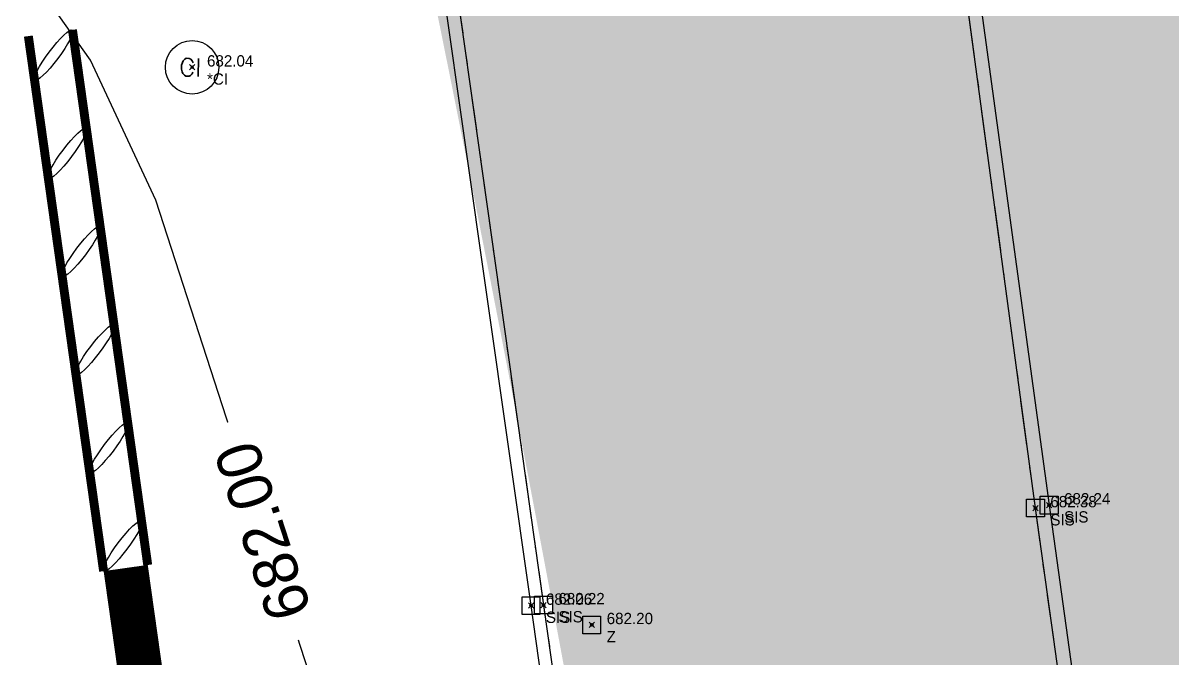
# Model space of a CAD drawing. Extents: x 350769 to 354978, y 6304672 to 6307963.
# Drawn here: x 352773.49 to 352786.37, y 6305606.7 to 6305613.83 of the extents above; entities that cross this region are included whole.
import ezdxf

# ---------------------------------------------------------------- set-up
doc = ezdxf.new("R2010")
doc.units = 0
doc.header["$PDMODE"] = 35
doc.header["$PDSIZE"] = 0.03
for name, pattern in [('1-1', [2, 1, -1]), ('CONTINUA', [0]), ('CONTINUOS', [0]), ('JPG_DASHDOT', [1, 0.5, -0.25, 0, -0.25])]:
    doc.linetypes.add(name, pattern=pattern)
doc.layers.get('0').update_dxf_attribs({"linetype": 'CONTINUOUS'})
for name, color, linetype in [('03_S2_Pav ext_Borde vereda', 7, 'CONTINUOUS'), ('1-PAVIMENTO', 161, 'CONTINUOUS'), ('1-SOLERA', 212, 'CONTINUOUS'), ('C-TINN', 5, 'CONTINUOUS'), ('C-TOPO-MINR', 8, 'CONTINUOUS'), ('ET1_ 8-DEM EXT CICLOVIA SEPARADOR', 181, 'CONTINUOUS'), ('ET1_ 8-DEM EXT DEMARCACION CICLOVIA', 181, 'CONTINUOUS'), ('TOP-URB-SOLERAS', 2, 'JPG_DASHDOT'), ('V-NODE DIC 2005', 4, 'CONTINUOUS'), ('V-NODE-TEXT DIC 2005', 2, 'CONTINUOUS'), ('Z-CI', 253, 'CONTINUOUS')]:
    doc.layers.add(name, color=color, linetype=linetype)
doc.layers.add('0_ASD_TOPOGRAFIA_ELEMENTOS', color=7, linetype='CONTINUOS', lineweight=5, true_color=0xbdbdbd)
doc.styles.add('ROMANS', font='romans.shx', dxfattribs={"width": 0.65})

# ---------------------------------------------------------------- blocks, each defined once
blk = doc.blocks.new('CI')
at = {"layer": 'Z-CI'}
blk.add_circle((0, 0), 1.2, dxfattribs=at)
at = {"layer": 'Z-CI', "style": 'ROMANS'}
blk.add_text('CI', height=0.8, rotation=360, dxfattribs=at).set_placement((-0.579, -0.402))
blk = doc.blocks.new('SEPA')
at = {"linetype": 'ByBlock'}
blk.add_ellipse((0, 0), major_axis=(-0.25, 0.25), ratio=0.169706, start_param=-1.570796, end_param=4.712389, dxfattribs=at)
blk = doc.blocks.new('*U1327')
at = {"color": 0, "linetype": 'ByBlock', "lineweight": -2, "transparency": 16777216}
blk.add_point((0, 0), dxfattribs=at)
blk = doc.blocks.new('*U2130', base_point=(352779.241, 6305607.234))
at = {"layer": 'V-NODE-TEXT DIC 2005', "linetype": 'ByBlock', "char_height": 0.127}
for s, insert, attachment_point in [('682.06', (352779.408, 6305607.305), 4), ('SIS', (352779.408, 6305607.166), 1)]:
    blk.add_mtext(s, dxfattribs=dict(at, insert=insert, attachment_point=attachment_point))
blk = doc.blocks.new('*U2131', base_point=(352779.241, 6305607.234))
at = {"layer": 'V-NODE-TEXT DIC 2005', "color": 2, "lineweight": -2}
blk.add_blockref('*U2130', (352779.241, 6305607.234), dxfattribs=at)
blk = doc.blocks.new('*U2126', base_point=(352784.899, 6305608.329))
at = {"layer": 'V-NODE-TEXT DIC 2005', "linetype": 'ByBlock', "char_height": 0.127}
for s, insert, attachment_point in [('682.38', (352785.066, 6305608.4), 4), ('SIS', (352785.066, 6305608.261), 1)]:
    blk.add_mtext(s, dxfattribs=dict(at, insert=insert, attachment_point=attachment_point))
blk = doc.blocks.new('*U2127', base_point=(352784.899, 6305608.329))
at = {"layer": 'V-NODE-TEXT DIC 2005', "color": 2, "lineweight": -2}
blk.add_blockref('*U2126', (352784.899, 6305608.329), dxfattribs=at)
blk = doc.blocks.new('*U2124', base_point=(352785.053, 6305608.361))
at = {"layer": 'V-NODE-TEXT DIC 2005', "linetype": 'ByBlock', "char_height": 0.127}
for s, insert, attachment_point in [('682.24', (352785.22, 6305608.432), 4), ('SIS', (352785.22, 6305608.293), 1)]:
    blk.add_mtext(s, dxfattribs=dict(at, insert=insert, attachment_point=attachment_point))
blk = doc.blocks.new('*U2125', base_point=(352785.053, 6305608.361))
at = {"layer": 'V-NODE-TEXT DIC 2005', "color": 2, "lineweight": -2}
blk.add_blockref('*U2124', (352785.053, 6305608.361), dxfattribs=at)
blk = doc.blocks.new('*U2092', base_point=(352779.381, 6305607.24))
at = {"layer": 'V-NODE-TEXT DIC 2005', "linetype": 'ByBlock', "char_height": 0.127}
for s, insert, attachment_point in [('682.22', (352779.548, 6305607.311), 4), ('SIS', (352779.548, 6305607.172), 1)]:
    blk.add_mtext(s, dxfattribs=dict(at, insert=insert, attachment_point=attachment_point))
blk = doc.blocks.new('*U2093', base_point=(352779.381, 6305607.24))
at = {"layer": 'V-NODE-TEXT DIC 2005', "color": 2, "lineweight": -2}
blk.add_blockref('*U2092', (352779.381, 6305607.24), dxfattribs=at)
blk = doc.blocks.new('*U1816', base_point=(352779.923, 6305607.017))
at = {"layer": 'V-NODE-TEXT DIC 2005', "linetype": 'ByBlock', "char_height": 0.127}
for s, insert, attachment_point in [('682.20', (352780.09, 6305607.088), 4), ('Z', (352780.09, 6305606.949), 1)]:
    blk.add_mtext(s, dxfattribs=dict(at, insert=insert, attachment_point=attachment_point))
blk = doc.blocks.new('*U1817', base_point=(352779.923, 6305607.017))
at = {"layer": 'V-NODE-TEXT DIC 2005', "color": 2, "lineweight": -2}
blk.add_blockref('*U1816', (352779.923, 6305607.017), dxfattribs=at)
blk = doc.blocks.new('*U1580', base_point=(352775.44, 6305613.273))
at = {"layer": 'V-NODE-TEXT DIC 2005', "linetype": 'ByBlock', "char_height": 0.127}
for s, insert, attachment_point in [('682.04', (352775.607, 6305613.344), 4), ('*CI', (352775.607, 6305613.205), 1)]:
    blk.add_mtext(s, dxfattribs=dict(at, insert=insert, attachment_point=attachment_point))
blk = doc.blocks.new('*U1581', base_point=(352775.44, 6305613.273))
at = {"layer": 'V-NODE-TEXT DIC 2005', "color": 2, "lineweight": -2}
blk.add_blockref('*U1580', (352775.44, 6305613.273), dxfattribs=at)
blk = doc.blocks.new('TOPOGRAFIA')
at = {"layer": '1-PAVIMENTO', "color": 9, "true_color": 0xbdbdbd, "flags": 128}
blk.add_lwpolyline([(390777.464, 6302619.389, -0.804645), (390783.406, 6302620.032), (390784.996, 6302608.417), (390787.149, 6302592.868), (390789.119, 6302578.613, -0.787814), (390783.235, 6302578.404), (390781.247, 6302592.595), (390779.185, 6302607.29), (390777.464, 6302619.389)], format="xyb", dxfattribs=at)
at = {"layer": '1-SOLERA', "color": 9, "true_color": 0xbdbdbd, "flags": 128}
blk.add_lwpolyline([(390783.354, 6302578.451, 0.787747), (390788.976, 6302578.602), (390787, 6302592.916), (390784.843, 6302608.385), (390783.275, 6302620.009, 0.814975), (390777.616, 6302619.394), (390779.325, 6302607.297), (390781.396, 6302592.607), (390783.354, 6302578.451)], format="xyb", dxfattribs=at)
at = {"layer": 'C-TINN', "color": 9, "linetype": 'Continuous', "lineweight": -3, "true_color": 0xbdbdbd}
for points, elevation in [([(390784.743, 6302608.285), (390784.743, 6302608.485), (390784.943, 6302608.485), (390784.943, 6302608.285), (390784.743, 6302608.285)], 682.38), ([(390784.896, 6302608.317), (390784.896, 6302608.517), (390785.096, 6302608.517), (390785.096, 6302608.317), (390784.896, 6302608.317)], 682.24), ([(390779.085, 6302607.19), (390779.085, 6302607.39), (390779.285, 6302607.39), (390779.285, 6302607.19), (390779.085, 6302607.19)], 682.06), ([(390779.225, 6302607.197), (390779.225, 6302607.397), (390779.425, 6302607.397), (390779.425, 6302607.197), (390779.225, 6302607.197)], 682.22), ([(390779.766, 6302606.973), (390779.766, 6302607.173), (390779.966, 6302607.173), (390779.966, 6302606.973), (390779.766, 6302606.973)], 682.2)]:
    blk.add_lwpolyline(points, dxfattribs=dict(at, elevation=elevation))
for p in [(390784.843, 6302608.385, 682.38), (390784.996, 6302608.417, 682.24), (390779.185, 6302607.29, 682.06), (390779.325, 6302607.297, 682.22), (390779.866, 6302607.073, 682.2)]:
    blk.add_point(p, dxfattribs=at)
at = {"layer": 'C-TOPO-MINR', "color": 9, "linetype": 'Continuous', "lineweight": -3, "true_color": 0xbdbdbd, "elevation": 682}
blk.add_lwpolyline([(390777.088, 6302605.319), (390774.976, 6302611.839), (390774.246, 6302613.411), (390773.762, 6302614.093), (390770.11, 6302620.74), (390770.499, 6302622.851), (390769.409, 6302626.077), (390769.975, 6302621.836), (390769.938, 6302621.267), (390769.931, 6302621.21), (390769.923, 6302621.171), (390770.11, 6302620.74), (390768.708, 6302617.885), (390767.117, 6302616.707), (390766.727, 6302616.417), (390765.059, 6302615.766), (390764.211, 6302615.48), (390763.167, 6302617.876), (390762.613, 6302620.168), (390761.99, 6302622.743)], dxfattribs=at)
at = {"layer": 'V-NODE DIC 2005', "color": 9, "lineweight": -2, "true_color": 0xbdbdbd, "rotation": 359.9963883938062}
for p in [(390775.384, 6302613.33), (390784.843, 6302608.385), (390784.997, 6302608.417), (390779.185, 6302607.291), (390779.325, 6302607.297), (390779.867, 6302607.074)]:
    blk.add_blockref('*U1327', p, dxfattribs=at)
at = {"layer": 'V-NODE-TEXT DIC 2005', "color": 9, "lineweight": -2, "true_color": 0xbdbdbd, "rotation": 359.9963883938062}
for name, p in [('*U1581', (390775.384, 6302613.33)), ('*U2127', (390784.843, 6302608.385)), ('*U2125', (390784.997, 6302608.417)), ('*U2131', (390779.185, 6302607.291)), ('*U2093', (390779.325, 6302607.297)), ('*U1817', (390779.867, 6302607.074))]:
    blk.add_blockref(name, p, dxfattribs=at)
at = {"layer": 'Z-CI', "color": 9, "true_color": 0xbdbdbd, "xscale": 0.25, "yscale": 0.25, "zscale": 0.25, "rotation": 359.0901018221344}
blk.add_blockref('CI', (390775.384, 6302613.33), dxfattribs=at)
at = {"layer": 'C-TOPO-MINR', "color": 9, "linetype": 'Continuous', "lineweight": -3, "true_color": 0xbdbdbd, "insert": (390776.179, 6302608.125, 682), "char_height": 0.5, "width": 2.50095, "attachment_point": 5, "rotation": 107.9448, "bg_fill": 3, "box_fill_scale": 1.0635, "bg_fill_color": 256, "bg_fill_true_color": 13158600, "bg_fill_transparency": 0}
blk.add_mtext('682.00', dxfattribs=at)

msp = doc.modelspace()

# ---------------------------------------------------------------- hatches: boundary and pattern name
at = {"layer": '03_S2_Pav ext_Borde vereda'}
h = msp.add_hatch(dxfattribs=at)
h.set_pattern_fill('DOTS', color=256, scale=0.2)
h.set_pattern_definition([(0, (0, 0), (0.079375, 0.15875), [0, -0.15875])])
edge = h.paths.add_edge_path()
edge.add_arc((352748.807, 6305741.269), 0.6, 191.9515, 355.6455, ccw=False)
edge.add_arc((352792.166, 6305750.447), 44.919, 191.6658, 191.9515, ccw=False)
edge.add_line((352748.174, 6305741.364), (352741.238, 6305741.435))
edge.add_arc((352792.166, 6305750.447), 51.719, 188.0126, 190.0351, ccw=False)
edge.add_line((352740.951, 6305743.238), (352740.749, 6305743.24))
edge.add_arc((352792.166, 6305750.447), 51.919, 187.9792, 192.0603)
edge.add_arc((352692.496, 6305729.152), 50, 5.6038, 12.0603, ccw=False)
edge.add_arc((352885.486, 6305749.065), 144.016, 185.9908, 195.05624)
edge.add_arc((352743.517, 6305710.875), 3, -16.8305, 15.0562, ccw=False)
edge.add_line((352746.389, 6305710.007), (352745.329, 6305706.502))
edge.add_arc((352748.2, 6305705.634), 3, 163.1695, 198.1695)
edge.add_line((352745.35, 6305704.698), (352746.83, 6305700.188))
edge.add_arc((353217.983, 6305866.064), 499.5, 199.39537, 202.53487)
edge.add_line((352756.622, 6305674.633), (352763.639, 6305654.529))
edge.add_line((352763.639, 6305654.529), (352766.426, 6305646.435))
edge.add_arc((352769.263, 6305647.412), 3, 199.0021, 234.0031)
edge.add_line((352767.5, 6305644.985), (352769.962, 6305643.197))
edge.add_arc((352768.198, 6305640.77), 3, 17.9764, 54.0015, ccw=False)
edge.add_arc((351870.786, 6305349.592), 946.469, 17.70596, 17.976359, ccw=False)
edge.add_arc((357774.17, 6306970.411), 5176.321, 194.922513, 195.061819)
edge.add_arc((352345.674, 6305526.266), 441.256, 9.34098, 12.96792, ccw=False)
edge.add_line((352781.079, 6305597.886), (352781.449, 6305594.732))
edge.add_line((352781.449, 6305594.732), (352781.712, 6305591.66))
edge.add_line((352781.712, 6305591.66), (352781.839, 6305588.604))
edge.add_line((352781.839, 6305588.604), (352781.836, 6305585.625))
edge.add_line((352781.836, 6305585.625), (352781.765, 6305582.656))
edge.add_line((352781.765, 6305582.656), (352781.694, 6305579.728))
edge.add_line((352781.694, 6305579.728), (352781.692, 6305576.786))
edge.add_line((352781.692, 6305576.786), (352781.816, 6305573.824))
edge.add_line((352781.816, 6305573.824), (352782.133, 6305570.857))
edge.add_line((352782.133, 6305570.857), (352782.422, 6305567.893))
edge.add_arc((352351.016, 6305527.324), 433.31, 3.22552, 5.37215, ccw=False)
edge.add_line((352783.639, 6305551.705), (352784.663, 6305533.533))
edge.add_line((352784.663, 6305533.533), (352784.863, 6305533.544))
edge.add_line((352784.863, 6305533.544), (352784.761, 6305535.341))
edge.add_line((352784.761, 6305535.341), (352791.052, 6305535.696))
edge.add_line((352791.052, 6305535.696), (352790.129, 6305552.071))
edge.add_arc((352351.167, 6305527.339), 439.658, 3.2247, 6.06057)
edge.add_arc((352790.357, 6305573.969), 2, 6.0606, 186.0606, ccw=False)
edge.add_arc((352351.162, 6305527.338), 443.663, 3.21745, 6.06057, ccw=False)
edge.add_line((352794.126, 6305552.239), (352795.045, 6305535.921))
edge.add_line((352795.045, 6305535.921), (352802.334, 6305536.332))
edge.add_line((352802.334, 6305536.332), (352802.435, 6305534.534))
edge.add_line((352802.435, 6305534.534), (352802.635, 6305534.546))
edge.add_line((352802.635, 6305534.546), (352801.614, 6305552.661))
edge.add_arc((352351.183, 6305527.34), 451.142, 3.21751, 7.53958)
edge.add_line((352798.425, 6305586.535), (352797.901, 6305589.489))
edge.add_line((352797.901, 6305589.489), (352797.337, 6305592.434))
edge.add_line((352797.337, 6305592.434), (352796.696, 6305595.358))
edge.add_line((352796.696, 6305595.358), (352795.983, 6305598.257))
edge.add_line((352795.983, 6305598.257), (352795.231, 6305601.141))
edge.add_line((352795.231, 6305601.141), (352794.478, 6305604.033))
edge.add_line((352794.478, 6305604.033), (352793.76, 6305606.951))
edge.add_line((352793.76, 6305606.951), (352793.112, 6305609.908))
edge.add_line((352793.112, 6305609.908), (352792.539, 6305612.89))
edge.add_line((352792.539, 6305612.89), (352792.032, 6305615.833))
edge.add_arc((352349.379, 6305527.058), 451.467, 11.34037, 13.00836)
edge.add_arc((357774.17, 6306970.411), 5162.321, 194.999983, 195.064624, ccw=False)
edge.add_arc((357774.17, 6306970.411), 5162.321, 194.918755, 194.999983, ccw=False)
edge.add_arc((351870.786, 6305349.592), 960.469, 17.685582, 18.028446)
edge.add_line((352784.099, 6305646.847), (352779.713, 6305660.065))
edge.add_line((352779.713, 6305660.065), (352778.245, 6305664.271))
edge.add_arc((352781.077, 6305665.26), 3, 164.2427, 199.242, ccw=False)
edge.add_line((352778.19, 6305666.074), (352779.097, 6305669.287))
edge.add_arc((352776.209, 6305670.102), 3, 344.2427, 379.2412)
edge.add_line((352779.042, 6305671.091), (352775.313, 6305681.773))
edge.add_arc((353217.983, 6305866.064), 479.5, 199.39537, 202.60286, ccw=False)
edge.add_arc((352886.447, 6305749.311), 128.007, 193.01673, 199.38233, ccw=False)
edge.add_line((352761.729, 6305720.48), (352761.207, 6305722.929))
edge.add_arc((352758.273, 6305722.303), 3, 12.0434, 47.0434)
edge.add_line((352760.317, 6305724.499), (352758.056, 6305726.605))
edge.add_arc((352760.094, 6305728.805), 3, 189.0153, 227.1838, ccw=False)
edge.add_arc((352890.905, 6305749.734), 135.474, 186.61724, 189.08835, ccw=False)
edge.add_arc((352776.2, 6305736.427), 20, 179.05, 186.6144, ccw=False)
edge.add_arc((352822.484, 6305735.659), 66.291, 173.57381, 179.05002, ccw=False)
edge.add_line((352756.61, 6305743.079), (352756.409, 6305743.081))
edge.add_arc((352822.484, 6305735.659), 66.491, 173.59144, 175.14861)
edge.add_line((352756.232, 6305741.282), (352749.412, 6305741.352))
edge.add_arc((352781.038, 6305739.581), 31.675, 176.7951, 177.0268)

# ---------------------------------------------------------------- linework, layer by layer
at = {"layer": '1-PAVIMENTO', "flags": 128}
msp.add_lwpolyline([(352777.464, 6305619.389, -0.804645), (352783.406, 6305620.032), (352784.996, 6305608.417), (352787.149, 6305592.868), (352789.119, 6305578.613, -0.787814), (352783.235, 6305578.404), (352781.247, 6305592.595), (352779.185, 6305607.29), (352777.464, 6305619.389)], format="xyb", dxfattribs=at)
at = {"layer": 'ET1_ 8-DEM EXT DEMARCACION CICLOVIA', "color": 181, "const_width": 0.1, "flags": 128}
for points in [[(352774.042, 6305613.75), (352774.886, 6305607.746)], [(352773.547, 6305613.68), (352774.391, 6305607.677)]]:
    msp.add_lwpolyline(points, dxfattribs=at)
at = {"layer": 'ET1_ 8-DEM EXT DEMARCACION CICLOVIA', "color": 181, "linetype": '1-1', "ltscale": 0.5, "const_width": 0.5, "flags": 128}
msp.add_lwpolyline([(352774.639, 6305607.712), (352775.775, 6305599.638)], dxfattribs=at)
at = {"layer": 'TOP-URB-SOLERAS', "flags": 128}
msp.add_lwpolyline([(352783.354, 6305578.451, 0.787747), (352788.976, 6305578.602), (352787, 6305592.916), (352784.843, 6305608.385), (352783.275, 6305620.009, 0.814975), (352777.616, 6305619.394), (352779.325, 6305607.297), (352781.396, 6305592.607), (352783.354, 6305578.451)], format="xyb", dxfattribs=at)

# ---------------------------------------------------------------- block references
at = {"layer": 'ET1_ 8-DEM EXT CICLOVIA SEPARADOR', "color": 181, "linetype": 'CONTINUA', "rotation": 278.0084047620972}
for p in [(352773.829, 6305613.465), (352773.984, 6305612.364), (352774.139, 6305611.263), (352774.294, 6305610.161), (352774.449, 6305609.06), (352774.604, 6305607.959)]:
    msp.add_blockref('SEPA', p, dxfattribs=at)
at = {"layer": 'Z-CI', "xscale": 0.25, "yscale": 0.25, "zscale": 0.25, "rotation": 359.0901018221344}
msp.add_blockref('CI', (352775.384, 6305613.33), dxfattribs=at)

# ---------------------------------------------------------------- next in the draw order: block references
at = {"layer": '0_ASD_TOPOGRAFIA_ELEMENTOS', "color": 30, "true_color": 0xf26507}
msp.add_blockref('TOPOGRAFIA', (-38000, 3000), dxfattribs=at)

doc.saveas('drawing.dxf')
